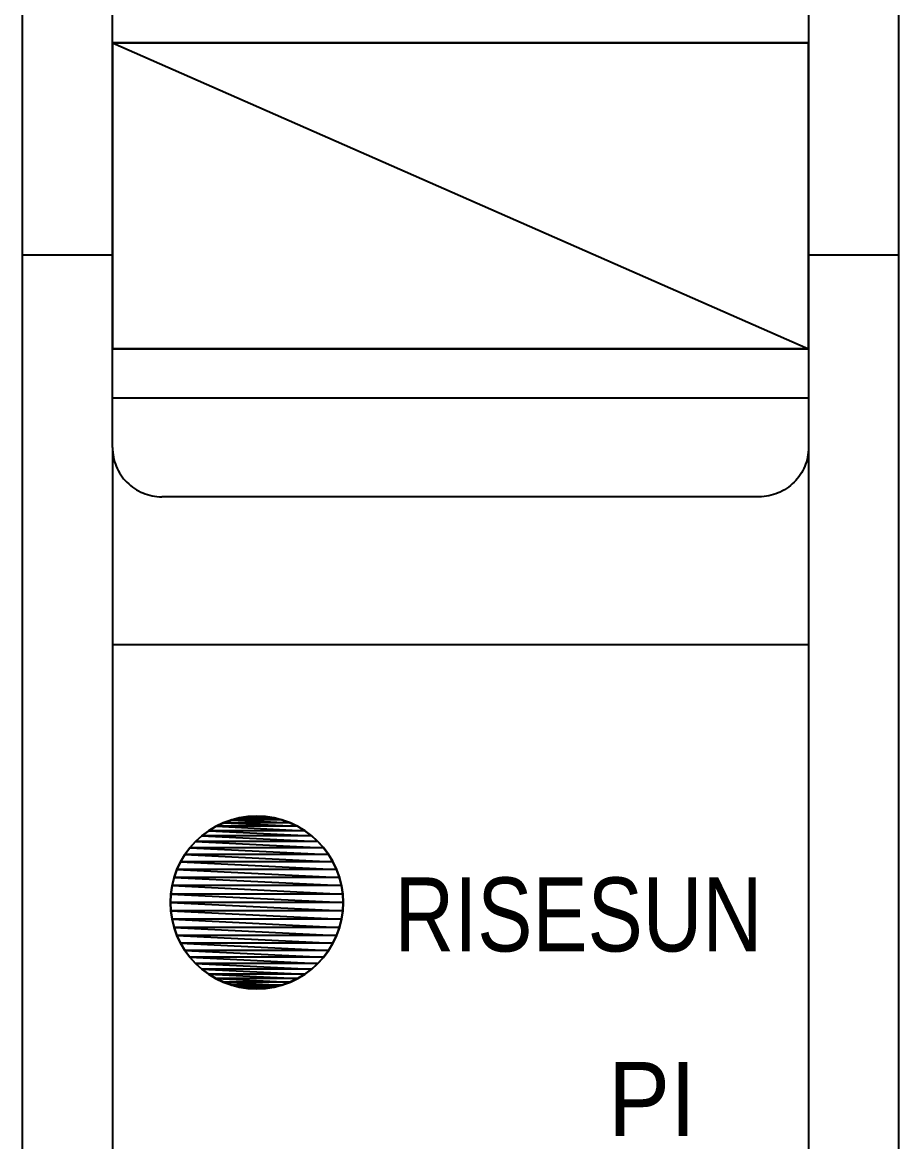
# Model space of a CAD drawing. Header units: inches. Extents: x 21 to 136330, y 8 to 58290.
# Drawn here: x 30313.72 to 30331.69, y 44275.69 to 44298.66 of the extents above; entities that cross this region are included whole.
import ezdxf

# ---------------------------------------------------------------- set-up
doc = ezdxf.new("R2010")
doc.units = ezdxf.units.IN
doc.header["$MEASUREMENT"] = 0
doc.linetypes.add('NEW_LINE159', pattern=[0.7, 0.5, -0.2])
doc.layers.add('DUT', color=7, linetype='Continuous')
doc.styles.add('ARIAL', font='arial.ttf')

# ---------------------------------------------------------------- blocks, each defined once
blk = doc.blocks.new('*U138')
for p, q in [((-26.958, 0), (-26.958, 79.4816)), ((-8.986, 79.4816), (-8.986, 0)), ((-25.1101, 60.1427), (-25.1101, 62.1677)), ((-10.8338, 62.1677), (-10.8338, 60.1427)), ((-25.1101, 60.1427), (-10.8338, 60.1427)), ((-25.1101, 53.8652), (-25.1101, 60.1427)), ((-10.8338, 60.1427), (-10.8338, 53.8652)), ((-26.958, 55.789), (-25.0897, 55.789)), ((-10.8543, 55.789), (-8.986, 55.789)), ((-25.1101, 51.8402), (-25.1101, 53.8652)), ((-10.8338, 53.8652), (-25.1101, 53.8652)), ((-10.8338, 53.8652), (-10.8338, 51.8402)), ((-10.8338, 52.8527), (-25.1101, 52.8527)), ((-25.1101, 51.8402), (-25.1101, 51.8402)), ((-25.1101, 51.8402), (-25.1089, 51.7901)), ((-25.1101, 51.8402), (-25.1101, 20.4526)), ((-25.1089, 51.7901), (-25.1053, 51.7402)), ((-25.1053, 51.7402), (-25.0993, 51.6908)), ((-25.0993, 51.6908), (-25.0906, 51.6419)), ((-10.8451, 51.6908), (-10.8535, 51.6419)), ((-10.8388, 51.7402), (-10.8451, 51.6908)), ((-10.8352, 51.7901), (-10.8388, 51.7402)), ((-10.8338, 51.8402), (-10.8352, 51.7901)), ((-10.8338, 51.8402), (-10.8338, 51.8402)), ((-10.8338, 51.8402), (-10.8338, 20.4526)), ((-25.0906, 51.6419), (-25.0798, 51.5937)), ((-25.0798, 51.5937), (-25.0665, 51.546)), ((-25.0665, 51.546), (-25.051, 51.4991)), ((-25.051, 51.4991), (-25.0331, 51.4528)), ((-25.0331, 51.4528), (-25.0132, 51.4077)), ((-10.911, 51.4528), (-10.9311, 51.4077)), ((-10.8933, 51.4991), (-10.911, 51.4528)), ((-10.8777, 51.546), (-10.8933, 51.4991)), ((-10.8645, 51.5937), (-10.8777, 51.546)), ((-10.8535, 51.6419), (-10.8645, 51.5937)), ((-25.0132, 51.4077), (-24.991, 51.3636)), ((-24.991, 51.3636), (-24.9667, 51.3206)), ((-24.9667, 51.3206), (-24.9401, 51.2786)), ((-24.9401, 51.2786), (-24.9117, 51.2381)), ((-24.9117, 51.2381), (-24.881, 51.1986)), ((-11.0328, 51.2381), (-11.0633, 51.1986)), ((-11.0041, 51.2786), (-11.0328, 51.2381)), ((-10.9777, 51.3206), (-11.0041, 51.2786)), ((-10.9533, 51.3636), (-10.9777, 51.3206)), ((-10.9311, 51.4077), (-10.9533, 51.3636)), ((-24.881, 51.1986), (-24.8484, 51.1607)), ((-24.8484, 51.1607), (-24.8136, 51.1242)), ((-24.8136, 51.1242), (-24.8136, 51.1242)), ((-24.8136, 51.1242), (-24.7774, 51.0897)), ((-24.7774, 51.0897), (-24.7395, 51.0571)), ((-24.7395, 51.0571), (-24.7002, 51.0266)), ((-24.7002, 51.0266), (-24.6595, 50.9979)), ((-24.6595, 50.9979), (-24.6178, 50.9715)), ((-11.2848, 50.9979), (-11.3268, 50.9715)), ((-11.2443, 51.0266), (-11.2848, 50.9979)), ((-11.2048, 51.0571), (-11.2443, 51.0266)), ((-11.1669, 51.0897), (-11.2048, 51.0571)), ((-11.1304, 51.1242), (-11.1669, 51.0897)), ((-11.0959, 51.1607), (-11.1304, 51.1242)), ((-11.1304, 51.1242), (-11.1304, 51.1242)), ((-11.0633, 51.1986), (-11.0959, 51.1607)), ((-24.6178, 50.9715), (-24.5746, 50.9471)), ((-24.5746, 50.9471), (-24.5305, 50.9249)), ((-24.5305, 50.9249), (-24.4852, 50.9048)), ((-24.4852, 50.9048), (-24.4392, 50.8871)), ((-24.4392, 50.8871), (-24.3923, 50.8716)), ((-24.3923, 50.8716), (-24.3447, 50.8584)), ((-24.3447, 50.8584), (-24.2962, 50.8474)), ((-24.2962, 50.8474), (-24.2474, 50.839)), ((-24.2474, 50.839), (-24.1979, 50.8327)), ((-24.1979, 50.8327), (-24.148, 50.8291)), ((-24.148, 50.8291), (-24.0976, 50.8277)), ((-11.8463, 50.8277), (-24.0976, 50.8277)), ((-11.7962, 50.8291), (-11.8463, 50.8277)), ((-11.7463, 50.8327), (-11.7962, 50.8291)), ((-11.6969, 50.839), (-11.7463, 50.8327)), ((-11.648, 50.8474), (-11.6969, 50.839)), ((-11.5998, 50.8584), (-11.648, 50.8474)), ((-11.5521, 50.8716), (-11.5998, 50.8584)), ((-11.5052, 50.8871), (-11.5521, 50.8716)), ((-11.459, 50.9048), (-11.5052, 50.8871)), ((-11.4139, 50.9249), (-11.459, 50.9048)), ((-11.3698, 50.9471), (-11.4139, 50.9249)), ((-11.3268, 50.9715), (-11.3698, 50.9471)), ((-10.8338, 47.7902), (-25.1101, 47.7902))]:
    blk.add_line(p, q)
at = {"color": 144}
for p, q in [((-25.1101, 60.1427), (-10.8338, 60.1427)), ((-25.1101, 60.1427), (-25.1101, 60.1427)), ((-25.1101, 60.1427), (-10.8338, 53.8652)), ((-25.1101, 53.8652), (-25.1101, 60.1427)), ((-25.1101, 60.1427), (-10.8338, 53.8652)), ((-10.8338, 60.1427), (-25.1101, 60.1427)), ((-25.1101, 60.1427), (-10.8338, 60.1427)), ((-25.1101, 60.1427), (-25.1101, 53.8652)), ((-10.8338, 53.8652), (-10.8338, 60.1427)), ((-10.8338, 60.1427), (-10.8338, 53.8652)), ((-10.8338, 53.8652), (-25.1101, 53.8652)), ((-25.1101, 53.8652), (-10.8338, 53.8652)), ((-25.1101, 53.8652), (-25.1101, 53.8652)), ((-25.1101, 53.8652), (-10.8338, 53.8652))]:
    blk.add_line(p, q, dxfattribs=at)
at = {"color": 251, "linetype": 'NEW_LINE159'}
for p, q in [((-22.8411, 44.1348), (-22.9961, 44.0603)), ((-22.6784, 44.1944), (-22.8411, 44.1348)), ((-22.5086, 44.238), (-22.6784, 44.1944)), ((-22.3326, 44.2649), (-22.5086, 44.238)), ((-22.1513, 44.2739), (-22.3326, 44.2649)), ((-21.9703, 44.2649), (-22.1513, 44.2739)), ((-22.1513, 44.2739), (-22.1513, 44.2739)), ((-21.7943, 44.238), (-21.9703, 44.2649)), ((-21.6246, 44.1944), (-21.7943, 44.238)), ((-21.4617, 44.1348), (-21.6246, 44.1944)), ((-21.3069, 44.0603), (-21.4617, 44.1348)), ((-23.2785, 43.8695), (-23.4042, 43.755)), ((-23.1421, 43.9714), (-23.2785, 43.8695)), ((-22.9961, 44.0603), (-23.1421, 43.9714)), ((-21.1608, 43.9714), (-21.3069, 44.0603)), ((-21.0244, 43.8695), (-21.1608, 43.9714)), ((-20.8985, 43.755), (-21.0244, 43.8695)), ((-23.4042, 43.755), (-23.5187, 43.6293)), ((-20.7843, 43.6293), (-20.8985, 43.755)), ((-23.6206, 43.4929), (-23.7095, 43.3468)), ((-23.5187, 43.6293), (-23.6206, 43.4929)), ((-20.6822, 43.4929), (-20.7843, 43.6293)), ((-20.5935, 43.3468), (-20.6822, 43.4929)), ((-23.784, 43.1918), (-23.8436, 43.0291)), ((-23.7095, 43.3468), (-23.784, 43.1918)), ((-20.5187, 43.1918), (-20.5935, 43.3468)), ((-20.4592, 43.0291), (-20.5187, 43.1918)), ((-23.8436, 43.0291), (-23.8872, 42.8593)), ((-20.4155, 42.8593), (-20.4592, 43.0291)), ((-23.8872, 42.8593), (-23.9141, 42.6833)), ((-20.3886, 42.6833), (-20.4155, 42.8593)), ((-23.9141, 42.6833), (-23.9231, 42.502)), ((-23.9231, 42.502), (-23.9231, 42.502)), ((-23.9231, 42.502), (-23.9142, 42.321)), ((-20.3794, 42.502), (-20.3886, 42.6833)), ((-20.3886, 42.321), (-20.3794, 42.502)), ((-20.3794, 42.502), (-20.3794, 42.502)), ((-23.9142, 42.321), (-23.8873, 42.145)), ((-20.4155, 42.145), (-20.3886, 42.321)), ((-23.8873, 42.145), (-23.8437, 41.9753)), ((-20.4592, 41.9753), (-20.4155, 42.145)), ((-23.8437, 41.9753), (-23.7841, 41.8124)), ((-23.7841, 41.8124), (-23.7096, 41.6576)), ((-20.5935, 41.6576), (-20.5187, 41.8124)), ((-20.5187, 41.8124), (-20.4592, 41.9753)), ((-23.7096, 41.6576), (-23.6207, 41.5115)), ((-20.6822, 41.5115), (-20.5935, 41.6576)), ((-23.6207, 41.5115), (-23.5188, 41.3751)), ((-23.5188, 41.3751), (-23.4043, 41.2492)), ((-20.8985, 41.2492), (-20.7843, 41.3751)), ((-20.7843, 41.3751), (-20.6822, 41.5115)), ((-23.4043, 41.2492), (-23.2786, 41.135)), ((-23.2786, 41.135), (-23.1422, 41.0329)), ((-21.1608, 41.0329), (-21.0244, 41.135)), ((-21.0244, 41.135), (-20.8985, 41.2492)), ((-23.1422, 41.0329), (-22.9961, 40.9442)), ((-22.9961, 40.9442), (-22.8411, 40.8694)), ((-21.4617, 40.8694), (-21.3069, 40.9442)), ((-21.3069, 40.9442), (-21.1608, 41.0329)), ((-22.8411, 40.8694), (-22.6784, 40.8099)), ((-22.6784, 40.8099), (-22.5086, 40.7662)), ((-22.5086, 40.7662), (-22.3326, 40.7393)), ((-22.3326, 40.7393), (-22.1513, 40.7301)), ((-22.1513, 40.7301), (-21.9703, 40.7393)), ((-22.1513, 40.7301), (-22.1513, 40.7301)), ((-21.9703, 40.7393), (-21.7943, 40.7662)), ((-21.7943, 40.7662), (-21.6246, 40.8099)), ((-21.6246, 40.8099), (-21.4617, 40.8694))]:
    blk.add_line(p, q, dxfattribs=at)
at = {"color": 251}
for p, q in [((-22.9865, 44.0646), (-22.8293, 44.139)), ((-22.8293, 44.139), (-22.9865, 44.0646)), ((-22.8293, 44.139), (-22.6656, 44.1975)), ((-22.6656, 44.1975), (-22.8293, 44.139)), ((-21.4732, 44.139), (-22.8293, 44.139)), ((-22.8293, 44.139), (-21.316, 44.0646)), ((-22.8293, 44.139), (-21.316, 44.0646)), ((-21.4732, 44.139), (-22.8293, 44.139)), ((-22.6656, 44.1975), (-22.4969, 44.2398)), ((-22.4969, 44.2398), (-22.6656, 44.1975)), ((-21.6369, 44.1975), (-22.6656, 44.1975)), ((-22.6656, 44.1975), (-21.4732, 44.139)), ((-22.6656, 44.1975), (-21.4732, 44.139)), ((-21.6369, 44.1975), (-22.6656, 44.1975)), ((-22.4969, 44.2398), (-22.3249, 44.2653)), ((-22.3249, 44.2653), (-22.4969, 44.2398)), ((-21.8056, 44.2398), (-22.4969, 44.2398)), ((-22.4969, 44.2398), (-21.6369, 44.1975)), ((-22.4969, 44.2398), (-21.6369, 44.1975)), ((-21.8056, 44.2398), (-22.4969, 44.2398)), ((-22.3249, 44.2653), (-22.1513, 44.2739)), ((-22.1513, 44.2739), (-22.3249, 44.2653)), ((-21.9776, 44.2653), (-22.3249, 44.2653)), ((-22.3249, 44.2653), (-21.8056, 44.2398)), ((-22.3249, 44.2653), (-21.8056, 44.2398)), ((-21.9776, 44.2653), (-22.3249, 44.2653)), ((-22.1513, 44.2739), (-21.9776, 44.2653)), ((-21.9776, 44.2653), (-22.1513, 44.2739)), ((-21.8056, 44.2398), (-21.9776, 44.2653)), ((-21.9776, 44.2653), (-21.8056, 44.2398)), ((-21.6369, 44.1975), (-21.8056, 44.2398)), ((-21.8056, 44.2398), (-21.6369, 44.1975)), ((-21.4732, 44.139), (-21.6369, 44.1975)), ((-21.6369, 44.1975), (-21.4732, 44.139)), ((-21.316, 44.0646), (-21.4732, 44.139)), ((-21.4732, 44.139), (-21.316, 44.0646)), ((-23.4042, 43.7549), (-23.2753, 43.8716)), ((-23.2753, 43.8716), (-23.4042, 43.7549)), ((-23.2753, 43.8716), (-23.1357, 43.9753)), ((-23.1357, 43.9753), (-23.2753, 43.8716)), ((-21.0272, 43.8716), (-23.2753, 43.8716)), ((-23.2753, 43.8716), (-20.8984, 43.7549)), ((-23.2753, 43.8716), (-20.8984, 43.7549)), ((-21.0272, 43.8716), (-23.2753, 43.8716)), ((-23.1357, 43.9753), (-22.9865, 44.0646)), ((-22.9865, 44.0646), (-23.1357, 43.9753)), ((-21.1668, 43.9753), (-23.1357, 43.9753)), ((-23.1357, 43.9753), (-21.0272, 43.8716)), ((-23.1357, 43.9753), (-21.0272, 43.8716)), ((-21.1668, 43.9753), (-23.1357, 43.9753)), ((-21.316, 44.0646), (-22.9865, 44.0646)), ((-22.9865, 44.0646), (-21.1668, 43.9753)), ((-22.9865, 44.0646), (-21.1668, 43.9753)), ((-21.316, 44.0646), (-22.9865, 44.0646)), ((-21.1668, 43.9753), (-21.316, 44.0646)), ((-21.316, 44.0646), (-21.1668, 43.9753)), ((-21.0272, 43.8716), (-21.1668, 43.9753)), ((-21.1668, 43.9753), (-21.0272, 43.8716)), ((-20.8984, 43.7549), (-21.0272, 43.8716)), ((-21.0272, 43.8716), (-20.8984, 43.7549)), ((-23.5209, 43.6261), (-23.4042, 43.7549)), ((-23.4042, 43.7549), (-23.5209, 43.6261)), ((-20.8984, 43.7549), (-23.4042, 43.7549)), ((-23.4042, 43.7549), (-20.7816, 43.6261)), ((-23.4042, 43.7549), (-20.7816, 43.6261)), ((-20.8984, 43.7549), (-23.4042, 43.7549)), ((-20.7816, 43.6261), (-20.8984, 43.7549)), ((-20.8984, 43.7549), (-20.7816, 43.6261)), ((-23.7139, 43.3372), (-23.6245, 43.4864)), ((-23.6245, 43.4864), (-23.7139, 43.3372)), ((-23.6245, 43.4864), (-23.5209, 43.6261)), ((-23.5209, 43.6261), (-23.6245, 43.4864)), ((-20.678, 43.4864), (-23.6245, 43.4864)), ((-23.6245, 43.4864), (-20.5886, 43.3372)), ((-23.6245, 43.4864), (-20.5886, 43.3372)), ((-20.678, 43.4864), (-23.6245, 43.4864)), ((-20.7816, 43.6261), (-23.5209, 43.6261)), ((-23.5209, 43.6261), (-20.678, 43.4864)), ((-23.5209, 43.6261), (-20.678, 43.4864)), ((-20.7816, 43.6261), (-23.5209, 43.6261)), ((-20.678, 43.4864), (-20.7816, 43.6261)), ((-20.7816, 43.6261), (-20.678, 43.4864)), ((-20.5886, 43.3372), (-20.678, 43.4864)), ((-20.678, 43.4864), (-20.5886, 43.3372)), ((-23.8468, 43.0163), (-23.7883, 43.1801)), ((-23.7883, 43.1801), (-23.8468, 43.0163)), ((-23.7883, 43.1801), (-23.7139, 43.3372)), ((-23.7139, 43.3372), (-23.7883, 43.1801)), ((-20.5143, 43.1801), (-23.7883, 43.1801)), ((-23.7883, 43.1801), (-20.4557, 43.0163)), ((-23.7883, 43.1801), (-20.4557, 43.0163)), ((-20.5143, 43.1801), (-23.7883, 43.1801)), ((-20.5886, 43.3372), (-23.7139, 43.3372)), ((-23.7139, 43.3372), (-20.5143, 43.1801)), ((-23.7139, 43.3372), (-20.5143, 43.1801)), ((-20.5886, 43.3372), (-23.7139, 43.3372)), ((-20.5143, 43.1801), (-20.5886, 43.3372)), ((-20.5886, 43.3372), (-20.5143, 43.1801)), ((-20.4557, 43.0163), (-20.5143, 43.1801)), ((-20.5143, 43.1801), (-20.4557, 43.0163)), ((-23.8891, 42.8476), (-23.8468, 43.0163)), ((-23.8468, 43.0163), (-23.8891, 42.8476)), ((-20.4557, 43.0163), (-23.8468, 43.0163)), ((-23.8468, 43.0163), (-20.4134, 42.8476)), ((-23.8468, 43.0163), (-20.4134, 42.8476)), ((-20.4557, 43.0163), (-23.8468, 43.0163)), ((-20.4134, 42.8476), (-20.4557, 43.0163)), ((-20.4557, 43.0163), (-20.4134, 42.8476)), ((-23.9146, 42.6756), (-23.8891, 42.8476)), ((-23.8891, 42.8476), (-23.9146, 42.6756)), ((-20.4134, 42.8476), (-23.8891, 42.8476)), ((-23.8891, 42.8476), (-20.3879, 42.6756)), ((-23.8891, 42.8476), (-20.3879, 42.6756)), ((-20.4134, 42.8476), (-23.8891, 42.8476)), ((-20.3879, 42.6756), (-20.4134, 42.8476)), ((-20.4134, 42.8476), (-20.3879, 42.6756)), ((-23.9231, 42.502), (-23.9146, 42.6756)), ((-23.9146, 42.6756), (-23.9231, 42.502)), ((-20.3794, 42.502), (-23.9231, 42.502)), ((-23.9231, 42.502), (-20.3879, 42.3283)), ((-23.9146, 42.3283), (-23.9231, 42.502)), ((-23.9231, 42.502), (-20.3879, 42.3283)), ((-20.3794, 42.502), (-23.9231, 42.502)), ((-23.9231, 42.502), (-23.9146, 42.3283)), ((-20.3879, 42.6756), (-23.9146, 42.6756)), ((-23.9146, 42.6756), (-20.3794, 42.502)), ((-23.9146, 42.6756), (-20.3794, 42.502)), ((-20.3879, 42.6756), (-23.9146, 42.6756)), ((-20.3794, 42.502), (-20.3879, 42.6756)), ((-20.3879, 42.6756), (-20.3794, 42.502)), ((-20.3879, 42.3283), (-20.3794, 42.502)), ((-20.3794, 42.502), (-20.3879, 42.3283)), ((-20.3879, 42.3283), (-23.9146, 42.3283)), ((-23.9146, 42.3283), (-20.4134, 42.1563)), ((-23.8891, 42.1563), (-23.9146, 42.3283)), ((-23.9146, 42.3283), (-20.4134, 42.1563)), ((-20.3879, 42.3283), (-23.9146, 42.3283)), ((-23.9146, 42.3283), (-23.8891, 42.1563)), ((-20.4134, 42.1563), (-20.3879, 42.3283)), ((-20.3879, 42.3283), (-20.4134, 42.1563)), ((-20.4134, 42.1563), (-23.8891, 42.1563)), ((-23.8891, 42.1563), (-20.4557, 41.9876)), ((-23.8468, 41.9876), (-23.8891, 42.1563)), ((-23.8891, 42.1563), (-20.4557, 41.9876)), ((-20.4134, 42.1563), (-23.8891, 42.1563)), ((-23.8891, 42.1563), (-23.8468, 41.9876)), ((-20.4557, 41.9876), (-20.4134, 42.1563)), ((-20.4134, 42.1563), (-20.4557, 41.9876)), ((-20.4557, 41.9876), (-23.8468, 41.9876)), ((-23.8468, 41.9876), (-20.5143, 41.8239)), ((-23.7883, 41.8239), (-23.8468, 41.9876)), ((-23.8468, 41.9876), (-20.5143, 41.8239)), ((-20.4557, 41.9876), (-23.8468, 41.9876)), ((-23.8468, 41.9876), (-23.7883, 41.8239)), ((-20.5143, 41.8239), (-23.7883, 41.8239)), ((-23.7883, 41.8239), (-20.5886, 41.6667)), ((-23.7139, 41.6667), (-23.7883, 41.8239)), ((-23.7883, 41.8239), (-20.5886, 41.6667)), ((-20.5143, 41.8239), (-23.7883, 41.8239)), ((-23.7883, 41.8239), (-23.7139, 41.6667)), ((-20.5886, 41.6667), (-20.5143, 41.8239)), ((-20.5143, 41.8239), (-20.5886, 41.6667)), ((-20.5143, 41.8239), (-20.4557, 41.9876)), ((-20.4557, 41.9876), (-20.5143, 41.8239)), ((-20.5886, 41.6667), (-23.7139, 41.6667)), ((-23.7139, 41.6667), (-20.678, 41.5176)), ((-23.6245, 41.5176), (-23.7139, 41.6667)), ((-23.7139, 41.6667), (-20.678, 41.5176)), ((-20.5886, 41.6667), (-23.7139, 41.6667)), ((-23.7139, 41.6667), (-23.6245, 41.5176)), ((-20.678, 41.5176), (-20.5886, 41.6667)), ((-20.5886, 41.6667), (-20.678, 41.5176)), ((-20.678, 41.5176), (-23.6245, 41.5176)), ((-23.6245, 41.5176), (-20.7816, 41.3779)), ((-23.5209, 41.3779), (-23.6245, 41.5176)), ((-23.6245, 41.5176), (-20.7816, 41.3779)), ((-20.678, 41.5176), (-23.6245, 41.5176)), ((-23.6245, 41.5176), (-23.5209, 41.3779)), ((-20.7816, 41.3779), (-23.5209, 41.3779)), ((-23.5209, 41.3779), (-20.8984, 41.2491)), ((-23.4042, 41.2491), (-23.5209, 41.3779)), ((-23.5209, 41.3779), (-20.8984, 41.2491)), ((-20.7816, 41.3779), (-23.5209, 41.3779)), ((-23.5209, 41.3779), (-23.4042, 41.2491)), ((-20.8984, 41.2491), (-20.7816, 41.3779)), ((-20.7816, 41.3779), (-20.8984, 41.2491)), ((-20.7816, 41.3779), (-20.678, 41.5176)), ((-20.678, 41.5176), (-20.7816, 41.3779)), ((-20.8984, 41.2491), (-23.4042, 41.2491)), ((-23.4042, 41.2491), (-21.0272, 41.1323)), ((-23.2753, 41.1323), (-23.4042, 41.2491)), ((-23.4042, 41.2491), (-21.0272, 41.1323)), ((-20.8984, 41.2491), (-23.4042, 41.2491)), ((-23.4042, 41.2491), (-23.2753, 41.1323)), ((-21.0272, 41.1323), (-23.2753, 41.1323)), ((-23.2753, 41.1323), (-21.1668, 41.0287)), ((-23.1357, 41.0287), (-23.2753, 41.1323)), ((-23.2753, 41.1323), (-21.1668, 41.0287)), ((-21.0272, 41.1323), (-23.2753, 41.1323)), ((-23.2753, 41.1323), (-23.1357, 41.0287)), ((-21.1668, 41.0287), (-21.0272, 41.1323)), ((-21.0272, 41.1323), (-21.1668, 41.0287)), ((-21.0272, 41.1323), (-20.8984, 41.2491)), ((-20.8984, 41.2491), (-21.0272, 41.1323)), ((-21.1668, 41.0287), (-23.1357, 41.0287)), ((-23.1357, 41.0287), (-21.316, 40.9393)), ((-22.9865, 40.9393), (-23.1357, 41.0287)), ((-23.1357, 41.0287), (-21.316, 40.9393)), ((-21.1668, 41.0287), (-23.1357, 41.0287)), ((-23.1357, 41.0287), (-22.9865, 40.9393)), ((-21.316, 40.9393), (-22.9865, 40.9393)), ((-22.9865, 40.9393), (-21.4732, 40.865)), ((-22.8293, 40.865), (-22.9865, 40.9393)), ((-22.9865, 40.9393), (-21.4732, 40.865)), ((-21.316, 40.9393), (-22.9865, 40.9393)), ((-22.9865, 40.9393), (-22.8293, 40.865)), ((-21.4732, 40.865), (-21.316, 40.9393)), ((-21.316, 40.9393), (-21.4732, 40.865)), ((-21.316, 40.9393), (-21.1668, 41.0287)), ((-21.1668, 41.0287), (-21.316, 40.9393)), ((-21.4732, 40.865), (-22.8293, 40.865)), ((-22.8293, 40.865), (-21.6369, 40.8064)), ((-22.6656, 40.8064), (-22.8293, 40.865)), ((-22.8293, 40.865), (-21.6369, 40.8064)), ((-21.4732, 40.865), (-22.8293, 40.865)), ((-22.8293, 40.865), (-22.6656, 40.8064)), ((-21.6369, 40.8064), (-22.6656, 40.8064)), ((-22.6656, 40.8064), (-21.8056, 40.7641)), ((-22.4969, 40.7641), (-22.6656, 40.8064)), ((-22.6656, 40.8064), (-21.8056, 40.7641)), ((-21.6369, 40.8064), (-22.6656, 40.8064)), ((-22.6656, 40.8064), (-22.4969, 40.7641)), ((-21.8056, 40.7641), (-22.4969, 40.7641)), ((-22.4969, 40.7641), (-21.9776, 40.7386)), ((-22.3249, 40.7386), (-22.4969, 40.7641)), ((-22.4969, 40.7641), (-21.9776, 40.7386)), ((-21.8056, 40.7641), (-22.4969, 40.7641)), ((-22.4969, 40.7641), (-22.3249, 40.7386)), ((-21.9776, 40.7386), (-22.3249, 40.7386)), ((-22.3249, 40.7386), (-22.1513, 40.7301)), ((-21.9776, 40.7386), (-22.3249, 40.7386)), ((-22.1513, 40.7301), (-22.3249, 40.7386)), ((-22.1513, 40.7301), (-21.9776, 40.7386)), ((-21.9776, 40.7386), (-22.1513, 40.7301)), ((-21.9776, 40.7386), (-21.8056, 40.7641)), ((-21.8056, 40.7641), (-21.9776, 40.7386)), ((-21.8056, 40.7641), (-21.6369, 40.8064)), ((-21.6369, 40.8064), (-21.8056, 40.7641)), ((-21.6369, 40.8064), (-21.4732, 40.865)), ((-21.4732, 40.865), (-21.6369, 40.8064))]:
    blk.add_line(p, q, dxfattribs=at)
at = {"layer": 'DUT', "color": 251, "style": 'ARIAL', "oblique": 0}
for s, width, p in [('RISESUN', 0.8, (-19.326, 41.497)), ('PI', 0.9, (-14.9475, 37.7098))]:
    blk.add_text(s, height=1.51855, dxfattribs=dict(at, width=width)).set_placement(p)

msp = doc.modelspace()

# ---------------------------------------------------------------- block references
msp.add_blockref('*U138', (30340.6786, 44238.0962))

doc.saveas('drawing.dxf')
